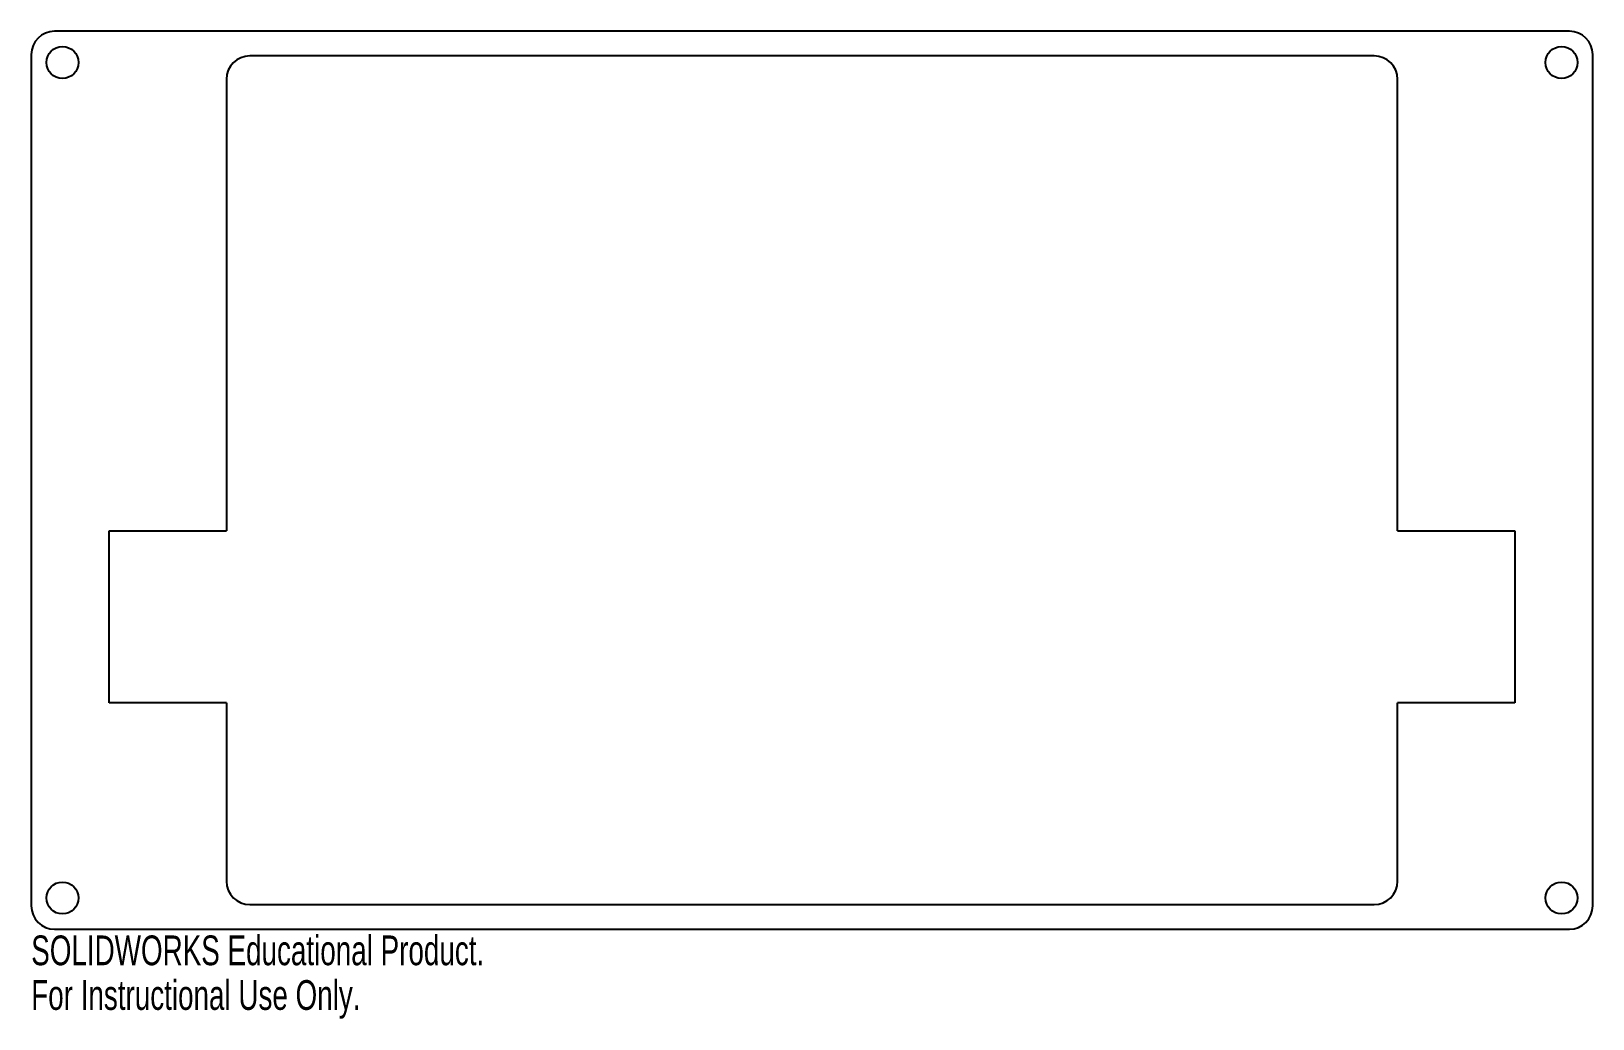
# Model space of a CAD drawing. Header units: inches. Extents: x 0 to 10, y -0.6 to 5.8.
import ezdxf

# ---------------------------------------------------------------- set-up
doc = ezdxf.new("R2010")
doc.units = ezdxf.units.IN
doc.header["$MEASUREMENT"] = 0
doc.styles.add('SLDTEXTSTYLE0', font='TXT', dxfattribs={"width": 0.7})

msp = doc.modelspace()

# ---------------------------------------------------------------- linework, layer by layer
at = {"color": 7, "linetype": 'Continuous', "lineweight": 25}
for p, q in [((9.85, 5.75), (0.15, 5.75)), ((0, 5.6), (0, 0.15)), ((8.6, 5.592), (1.4, 5.592)), ((10, 0.15), (10, 5.6)), ((1.25, 5.442), (1.25, 2.55)), ((8.75, 2.55), (8.75, 5.442)), ((0.5, 1.45), (0.5, 2.55)), ((0.5, 2.55), (1.25, 2.55)), ((8.75, 2.55), (9.5, 2.55)), ((9.5, 2.55), (9.5, 1.45)), ((1.25, 1.45), (0.5, 1.45)), ((1.25, 1.45), (1.25, 0.308)), ((9.5, 1.45), (8.75, 1.45)), ((8.75, 0.308), (8.75, 1.45)), ((1.4, 0.158), (8.6, 0.158)), ((0.15, 0), (9.85, 0))]:
    msp.add_line(p, q, dxfattribs=at)
for centre in [(0.2, 5.55), (9.8, 5.55), (0.2, 0.2), (9.8, 0.2)]:
    msp.add_circle(centre, 0.102, dxfattribs=at)
for centre, start, end in [((0.15, 5.6), 90, 180), ((9.85, 5.6), 0, 90), ((1.4, 5.442), 90, 180), ((8.6, 5.442), 0, 90), ((1.4, 0.308), 180, 270), ((8.6, 0.308), 270, 0), ((0.15, 0.15), 180, 270), ((9.85, 0.15), 270, 0)]:
    msp.add_arc(centre, 0.15, start, end, dxfattribs=at)

# ---------------------------------------------------------------- texts
at = {"color": 7, "linetype": 'Continuous', "char_height": 0.1903, "attachment_point": 1, "style": 'SLDTEXTSTYLE0'}
for s, insert in [('SOLIDWORKS Educational Product.', (0, -0.04)), ('For Instructional Use Only.', (0, -0.326))]:
    msp.add_mtext(s, dxfattribs=dict(at, insert=insert))

doc.saveas('drawing.dxf')
